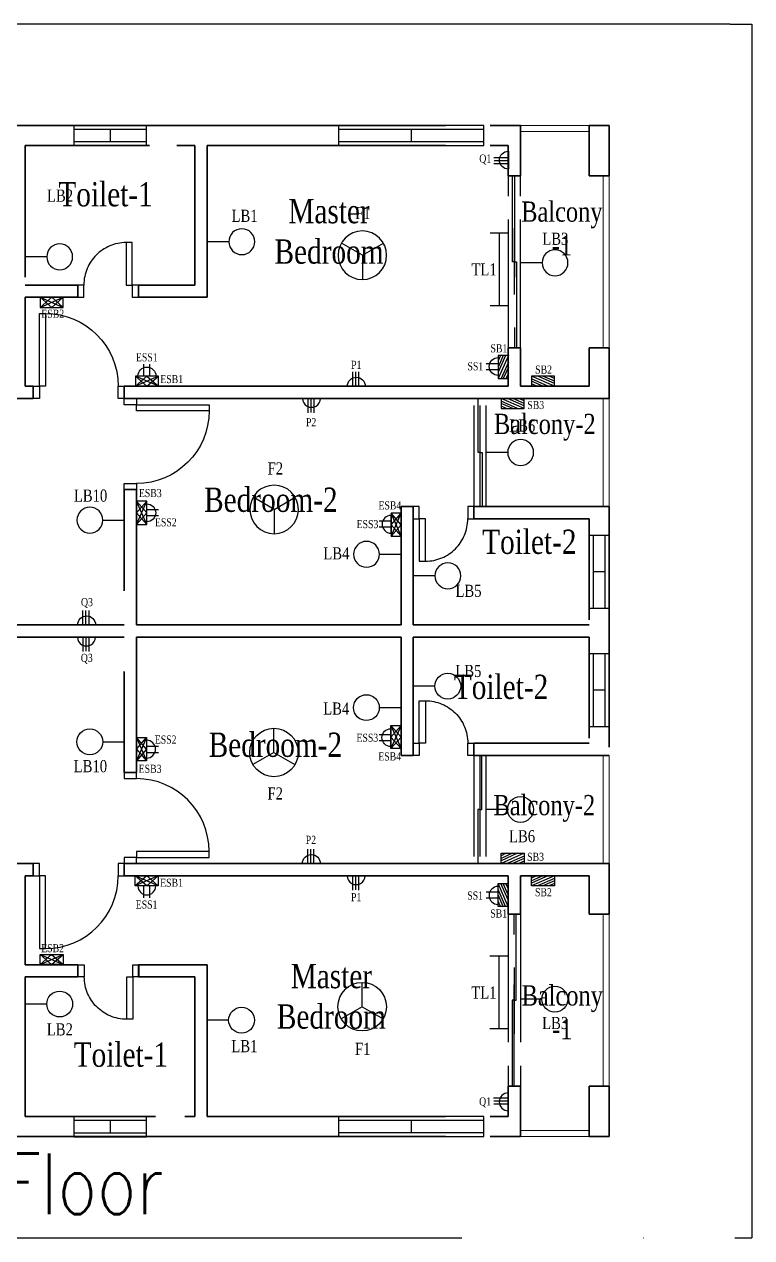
# Model space of a CAD drawing. Header units: inches. Extents: x 4849 to 14405, y -37970 to -930.
# Drawn here: x 9495 to 9855, y -35880 to -35280 of the extents above; entities that cross this region are included whole.
import ezdxf

# ---------------------------------------------------------------- set-up
doc = ezdxf.new("R2010")
doc.units = ezdxf.units.IN
doc.header["$LTSCALE"] = 10
doc.header["$MEASUREMENT"] = 0
doc.linetypes.add('ACAD_ISO04W100', pattern=[30, 24, -3, 0, -3])
doc.linetypes.add('DASHED', pattern=[0.75, 0.5, -0.25])
for name, color, linetype, lineweight in [('Balcony (Mine)', 6, 'Continuous', 13), ('Parking Slot (Mine)', 5, 'Continuous', 9), ('Text (Mine)', 5, 'Continuous', 9), ('Wall (Mine)', 7, 'Continuous', 35)]:
    doc.layers.add(name, color=color, linetype=linetype, lineweight=lineweight)
for name, color, linetype in [('Doors (Mine)', 1, 'Continuous'), ('Sliding Door (Mine)', 4, 'Continuous'), ('Switchboard & Socket (Mine)', 4, 'Continuous'), ('Windows (Mine)', 4, 'Continuous')]:
    doc.layers.add(name, color=color, linetype=linetype)
for name, color, linetype, plot in [('Fan (Mine)', 2, 'Continuous', False), ('Light (Mine)', 3, 'Continuous', False), ('Text Fittings & Fixtures Labels (Mine)', 5, 'Continuous', False)]:
    doc.layers.add(name, color=color, linetype=linetype, plot=plot)
doc.layers.add('Site (Mine)', color=7, linetype='ACAD_ISO04W100', lineweight=30, true_color=0x004961)
doc.styles.get("Standard").update_dxf_attribs({"font": 'simplex.shx', "width": 0.8, "height": 3})

# ---------------------------------------------------------------- blocks, each defined once
blk = doc.blocks.new('Window Big')
at = {"layer": 'Windows (Mine)'}
for p, q in [((0, 10), (-72, 10)), ((-72, 10), (-72, 0)), ((0, 8), (-72, 8)), ((-36, 8), (-36, 2)), ((0, 0), (0, 10)), ((-72, 2), (0, 2)), ((-72, 0), (0, 0))]:
    blk.add_line(p, q, dxfattribs=at)
blk = doc.blocks.new('Window Small')
at = {"layer": 'Windows (Mine)', "linetype": 'DASHED', "ltscale": 10}
for p, q in [((36, 0), (0, 0)), ((0, 0), (0, -10)), ((36, -10), (36, 0)), ((36, -2), (0, -2)), ((18, -2), (18, -8)), ((0, -8), (36, -8)), ((0, -10), (36, -10))]:
    blk.add_line(p, q, dxfattribs=at)
blk = doc.blocks.new('Door Single')
at = {"layer": 'Doors (Mine)'}
for points in [[(-6, 6), (-3, 6), (-3, 42), (-6, 42)], [(-45, 0), (-42, 0), (-42, 6), (-45, 6)], [(-3, 0), (0, 0), (0, 6), (-3, 6)]]:
    blk.add_lwpolyline(points, close=True, dxfattribs=at)
blk.add_arc((-6, 6), 36, 90, 180, dxfattribs=at)
blk = doc.blocks.new('Door Single Small')
at = {"layer": 'Doors (Mine)', "linetype": 'DASHED', "ltscale": 10}
for points in [[(-6, 6), (-3, 6), (-3, 27), (-6, 27)], [(-30, 0), (-27, 0), (-27, 6), (-30, 6)], [(-3, 0), (0, 0), (0, 6), (-3, 6)]]:
    blk.add_lwpolyline(points, close=True, dxfattribs=at)
blk.add_arc((-6, 6), 21, 90, 180, dxfattribs=at)
blk = doc.blocks.new('Ceiling Fan')
at = {"layer": 'Fan (Mine)', "linetype": 'Continuous', "ltscale": 10}
for q in [(0, 12), (-10.39, -6), (10.39, -6)]:
    blk.add_line((0, 0), q, dxfattribs=at)
blk.add_circle((0, 0), 12, dxfattribs=at)
blk.add_circle((0, 0), 12, dxfattribs=at)
blk = doc.blocks.new('Light Bulb')
at = {"layer": 'Light (Mine)'}
blk.add_line((10.67, 0), (0, 0), dxfattribs=at)
at = {"layer": 'Light (Mine)', "linetype": 'Continuous'}
blk.add_circle((17.07, 0), 6.4, dxfattribs=at)
blk = doc.blocks.new('Tube Light')
at = {"layer": 'Light (Mine)'}
for p, q in [((0, 4.54), (0, -4.54)), ((36, 0), (0, 0)), ((36, 4.54), (36, -4.54))]:
    blk.add_line(p, q, dxfattribs=at)
blk = doc.blocks.new('Emergency Switchboard')
at = {"layer": 'Switchboard & Socket (Mine)', "ltscale": 10}
for p, q in [((-11.4, -5), (11.4, 5)), ((-11.4, 5), (11.4, -5)), ((0, 5), (-11.4, -5)), ((0, -5), (-11.4, 5)), ((0, 5), (11.4, -5)), ((0, -5), (11.4, 5))]:
    blk.add_line(p, q, dxfattribs=at)
at = {"layer": 'Switchboard & Socket (Mine)', "linetype": 'Continuous'}
blk.add_lwpolyline([(-11.4, 5), (11.4, 5), (11.4, -5), (-11.4, -5)], close=True, dxfattribs=at)
blk = doc.blocks.new('Switchboard')
at = {"layer": 'Switchboard & Socket (Mine)', "linetype": 'Continuous'}
for p, q in [((0, -10.1), (22.7, 0)), ((0, -5), (11.4, 0)), ((0, -7.3), (16.6, 0)), ((0, -2.4), (5.3, 0)), ((6.6, -10.1), (22.7, -2.8)), ((11.4, -10.1), (22.7, -5)), ((17.6, -10.1), (22.7, -7.6))]:
    blk.add_line(p, q, dxfattribs=at)
blk.add_lwpolyline([(0, 0), (22.7, 0), (22.7, -10.1), (0, -10.1)], close=True, dxfattribs=at)
blk = doc.blocks.new('2-Pin Socket')
at = {"layer": 'Switchboard & Socket (Mine)', "ltscale": 10}
blk.add_line((-8.8, 0), (8.8, 0), dxfattribs=at)
at = {"layer": 'Switchboard & Socket (Mine)', "linetype": 'Continuous'}
for p, q in [((-2.8, 0), (-2.8, 11.8)), ((3.2, 0), (3.2, 11.8))]:
    blk.add_line(p, q, dxfattribs=at)
blk.add_arc((0, 0), 8.85, 0, 180, dxfattribs=at)
blk = doc.blocks.new('3-Pin Socket')
at = {"layer": 'Switchboard & Socket (Mine)', "ltscale": 10}
blk.add_line((0, 9.4), (0, -8.3), dxfattribs=at)
at = {"layer": 'Switchboard & Socket (Mine)', "linetype": 'Continuous'}
for p, q in [((0, 3), (14.4, 3)), ((0, 0), (14.1, 0)), ((0, -3), (14.4, -3))]:
    blk.add_line(p, q, dxfattribs=at)
blk.add_arc((0, 0.6), 8.85, 270, 90, dxfattribs=at)

msp = doc.modelspace()

# ---------------------------------------------------------------- linework, layer by layer
at = {"layer": 'Balcony (Mine)'}
for p, q in [((9774.45, -35330.11), (9740.45, -35330.11)), ((9774.45, -35333.11), (9740.45, -35333.11)), ((9781.45, -35440.11), (9781.45, -35355.11)), ((9784.45, -35440.11), (9784.45, -35355.11)), ((9781.45, -35518.62), (9781.45, -35465.11)), ((9784.45, -35518.62), (9784.45, -35465.11)), ((9781.45, -35641.62), (9781.45, -35695.13)), ((9784.45, -35641.62), (9784.45, -35695.13)), ((9781.45, -35720.13), (9781.45, -35805.13)), ((9784.45, -35720.13), (9784.45, -35805.13)), ((9774.45, -35827.13), (9740.45, -35827.13)), ((9774.45, -35830.13), (9740.45, -35830.13))]:
    msp.add_line(p, q, dxfattribs=at)
at = {"layer": 'Balcony (Mine)', "linetype": 'DASHED', "ltscale": 10}
for p, q in [((9740.45, -35330.11), (9740.45, -35333.11)), ((9774.45, -35330.11), (9774.45, -35333.11)), ((9784.45, -35355.11), (9781.45, -35355.11)), ((9781.45, -35440.11), (9784.45, -35440.11)), ((9781.45, -35465.11), (9784.45, -35465.11)), ((9781.45, -35518.62), (9784.45, -35518.62)), ((9781.45, -35641.62), (9784.45, -35641.62)), ((9781.45, -35695.13), (9784.45, -35695.13)), ((9781.45, -35720.13), (9784.45, -35720.13)), ((9781.45, -35805.13), (9784.45, -35805.13)), ((9740.45, -35827.13), (9740.45, -35830.13)), ((9774.45, -35827.13), (9774.45, -35830.13))]:
    msp.add_line(p, q, dxfattribs=at)
at = {"layer": 'Site (Mine)', "ltscale": 3}
for p, q in [((9844.2, -35280.14), (8991.42, -35280.13)), ((8991.42, -35880.13), (9846.51, -35880.13))]:
    msp.add_line(p, q, dxfattribs=at)
at = {"layer": 'Site (Mine)', "linetype": 'DASHED', "ltscale": 10}
for p, q in [((9844.2, -35280.14), (9854.95, -35280.14)), ((9846.51, -35880.13), (9854.95, -35880.13))]:
    msp.add_line(p, q, dxfattribs=at)
at = {"layer": 'Site (Mine)', "ltscale": 10}
msp.add_line((9854.95, -35280.14), (9854.95, -35880.13), dxfattribs=at)
at = {"layer": 'Sliding Door (Mine)', "linetype": 'DASHED', "ltscale": 10}
for p, q in [((9734.54, -35440.11), (9734.54, -35355.11)), ((9734.54, -35355.11), (9740.54, -35355.11)), ((9736.54, -35397.61), (9736.54, -35355.11)), ((9737.54, -35355.11), (9737.54, -35440.11)), ((9740.54, -35440.11), (9740.54, -35355.11)), ((9734.54, -35419.38), (9734.54, -35376.73)), ((9737.54, -35413.69), (9737.54, -35380.94)), ((9740.54, -35419.38), (9740.54, -35376.73)), ((9737.54, -35397.61), (9736.54, -35397.61)), ((9737.54, -35397.61), (9738.54, -35397.61)), ((9738.54, -35397.61), (9738.54, -35440.11)), ((9734.54, -35440.11), (9740.54, -35440.11)), ((9717.54, -35518.62), (9717.54, -35465.11)), ((9717.54, -35465.11), (9723.54, -35465.11)), ((9719.54, -35491.86), (9719.54, -35465.11)), ((9720.54, -35518.62), (9720.54, -35465.11)), ((9723.54, -35518.62), (9723.54, -35465.11)), ((9720.54, -35491.86), (9719.54, -35491.86)), ((9720.54, -35491.86), (9721.54, -35491.86)), ((9721.54, -35491.86), (9721.54, -35518.62)), ((9717.54, -35518.62), (9723.54, -35518.62)), ((9717.45, -35641.62), (9717.45, -35695.13)), ((9717.45, -35641.62), (9723.45, -35641.62)), ((9720.45, -35641.62), (9720.45, -35695.13)), ((9721.45, -35668.37), (9721.45, -35641.62)), ((9723.45, -35641.62), (9723.45, -35695.13)), ((9720.45, -35668.37), (9719.45, -35668.37)), ((9719.45, -35668.37), (9719.45, -35695.13)), ((9720.45, -35668.37), (9721.45, -35668.37)), ((9717.45, -35695.13), (9723.45, -35695.13)), ((9734.45, -35720.13), (9734.45, -35805.13)), ((9734.45, -35720.13), (9740.45, -35720.13)), ((9737.45, -35805.13), (9737.45, -35720.13)), ((9738.45, -35762.63), (9738.45, -35720.13)), ((9740.45, -35720.13), (9740.45, -35805.13)), ((9734.45, -35740.86), (9734.45, -35783.51)), ((9740.45, -35740.86), (9740.45, -35783.51)), ((9737.45, -35746.55), (9737.45, -35779.29)), ((9737.45, -35762.63), (9736.45, -35762.63)), ((9736.45, -35762.63), (9736.45, -35805.13)), ((9737.45, -35762.63), (9738.45, -35762.63)), ((9734.45, -35805.13), (9740.45, -35805.13))]:
    msp.add_line(p, q, dxfattribs=at)
at = {"layer": 'Wall (Mine)', "linetype": 'DASHED', "ltscale": 10}
for p, q in [((9489.45, -35330.11), (9499.45, -35330.11)), ((9514.45, -35330.11), (9519.45, -35330.11)), ((9519.45, -35330.11), (9549.45, -35330.11)), ((9639.45, -35330.11), (9608.45, -35330.11)), ((9653.45, -35330.11), (9725.45, -35330.11)), ((9774.45, -35330.11), (9783.9, -35330.11)), ((9774.45, -35355.11), (9774.45, -35330.11)), ((9784.45, -35330.11), (9783.9, -35330.11)), ((9784.45, -35355.11), (9784.45, -35330.11)), ((9495.45, -35355.11), (9495.45, -35340.11)), ((9495.45, -35340.11), (9579.45, -35340.11)), ((9514.46, -35340.11), (9557, -35340.11)), ((9549.45, -35340.11), (9549.54, -35340.11)), ((9639.45, -35340.11), (9608.45, -35340.11)), ((9653.45, -35340.11), (9725.45, -35340.11)), ((9495.45, -35355.11), (9495.45, -35409.11)), ((9734.45, -35355.11), (9740.45, -35355.11)), ((9784.45, -35355.11), (9774.45, -35355.11)), ((9499.45, -35409.11), (9495.45, -35409.11)), ((9521.45, -35409.11), (9521.45, -35410.11)), ((9551.45, -35409.11), (9551.45, -35410.11)), ((9499.45, -35415.11), (9495.45, -35415.11)), ((9495.45, -35435.11), (9495.45, -35459.11)), ((9734.45, -35440.11), (9735.45, -35440.11)), ((9784.45, -35440.11), (9774.45, -35440.11)), ((9774.45, -35440.11), (9774.45, -35459.11)), ((9784.45, -35465.11), (9784.45, -35440.11)), ((9499.45, -35459.11), (9495.45, -35459.11)), ((9499.45, -35459.11), (9499.45, -35465.11)), ((9544.45, -35459.11), (9544.45, -35460.11)), ((9499.45, -35465.11), (9489.45, -35465.11)), ((9774.45, -35465.11), (9784.45, -35465.11)), ((9544.46, -35510.24), (9550.45, -35510.24)), ((9544.46, -35510.24), (9544.46, -35577.12)), ((9681.45, -35518.62), (9682.45, -35518.62)), ((9784.45, -35548.62), (9784.45, -35518.62)), ((9717.45, -35524.62), (9717.45, -35523.62)), ((9774.45, -35524.62), (9774.45, -35577.12)), ((9784.45, -35572.62), (9784.45, -35548.62)), ((9544.46, -35650.13), (9544.46, -35583.12)), ((9774.45, -35583.12), (9774.45, -35635.62)), ((9784.45, -35587.62), (9784.45, -35641.62)), ((9717.45, -35636.62), (9717.45, -35635.62)), ((9681.45, -35641.62), (9682.45, -35641.62)), ((9544.46, -35650.13), (9550.45, -35650.13)), ((9499.45, -35695.13), (9489.45, -35695.13)), ((9499.45, -35695.13), (9499.45, -35701.13)), ((9774.45, -35695.13), (9784.45, -35695.13)), ((9784.45, -35695.13), (9784.45, -35720.13)), ((9495.45, -35725.13), (9495.45, -35701.13)), ((9499.45, -35701.13), (9495.45, -35701.13)), ((9544.45, -35701.13), (9544.45, -35700.13)), ((9774.45, -35720.13), (9774.45, -35701.13)), ((9734.45, -35720.13), (9735.45, -35720.13)), ((9784.45, -35720.13), (9774.45, -35720.13)), ((9499.45, -35745.13), (9495.45, -35745.13)), ((9499.45, -35751.13), (9495.45, -35751.13)), ((9521.45, -35751.13), (9521.45, -35750.13)), ((9551.45, -35751.13), (9551.45, -35750.13)), ((9495.45, -35805.13), (9495.45, -35820.13)), ((9734.45, -35805.13), (9740.45, -35805.13)), ((9784.45, -35805.13), (9774.45, -35805.13)), ((9774.45, -35805.13), (9774.45, -35830.13)), ((9784.45, -35830.13), (9784.45, -35805.13)), ((9495.45, -35820.13), (9499.45, -35820.13)), ((9499.45, -35820.13), (9579.45, -35820.13)), ((9517.6, -35820.13), (9559.98, -35820.13)), ((9609.45, -35820.13), (9638.45, -35820.13)), ((9653.45, -35820.13), (9725.45, -35820.13)), ((9489.45, -35830.13), (9499.45, -35830.13)), ((9514.45, -35830.13), (9549.45, -35830.13)), ((9609.45, -35830.13), (9638.45, -35830.13)), ((9653.45, -35830.13), (9725.45, -35830.13)), ((9774.45, -35830.13), (9784.45, -35830.13))]:
    msp.add_line(p, q, dxfattribs=at)
at = {"layer": 'Wall (Mine)'}
for p, q in [((9514.45, -35330.11), (9499.45, -35330.11)), ((9608.45, -35330.11), (9549.45, -35330.11)), ((9639.45, -35330.11), (9653.45, -35330.11)), ((9740.45, -35330.11), (9725.45, -35330.11)), ((9740.45, -35330.11), (9740.45, -35355.11)), ((9579.45, -35409.11), (9579.45, -35340.11)), ((9585.45, -35415.11), (9585.45, -35340.11)), ((9608.45, -35340.11), (9585.45, -35340.11)), ((9639.45, -35340.11), (9653.45, -35340.11)), ((9734.45, -35340.11), (9725.45, -35340.11)), ((9734.45, -35340.11), (9734.45, -35355.11)), ((9499.45, -35409.11), (9521.45, -35409.11)), ((9521.45, -35415.11), (9521.45, -35410.11)), ((9551.45, -35409.11), (9579.45, -35409.11)), ((9551.45, -35415.11), (9551.45, -35410.11)), ((9495.45, -35415.11), (9495.45, -35435.11)), ((9499.45, -35415.11), (9521.45, -35415.11)), ((9551.45, -35415.11), (9585.45, -35415.11)), ((9585.45, -35415.11), (9585.45, -35415.11)), ((9734.45, -35440.11), (9734.45, -35459.11)), ((9735.45, -35440.11), (9740.45, -35440.11)), ((9740.45, -35440.11), (9740.45, -35459.11)), ((9734.45, -35459.11), (9544.45, -35459.11)), ((9774.45, -35459.11), (9740.45, -35459.11)), ((9544.45, -35460.11), (9544.45, -35465.11)), ((9774.45, -35465.11), (9544.45, -35465.11)), ((9752.45, -35460.11), (9752.45, -35460.11)), ((9550.45, -35510.24), (9550.45, -35577.12)), ((9681.45, -35577.12), (9681.45, -35518.62)), ((9682.45, -35518.62), (9687.45, -35518.62)), ((9687.45, -35577.12), (9687.45, -35518.62)), ((9717.45, -35523.62), (9717.45, -35518.62)), ((9717.45, -35518.62), (9784.45, -35518.62)), ((9717.45, -35524.62), (9774.45, -35524.62)), ((9784.45, -35587.62), (9784.45, -35572.62)), ((9784.45, -35587.62), (9784.45, -35572.62)), ((9318.45, -35577.12), (9544.45, -35577.12)), ((9550.45, -35577.12), (9681.45, -35577.12)), ((9687.45, -35577.12), (9774.45, -35577.12)), ((9318.45, -35583.12), (9544.45, -35583.12)), ((9681.45, -35583.12), (9550.45, -35583.12)), ((9550.45, -35650.13), (9550.45, -35583.12)), ((9681.45, -35583.12), (9681.45, -35641.62)), ((9687.45, -35583.12), (9687.45, -35641.62)), ((9687.45, -35583.12), (9774.45, -35583.12)), ((9717.45, -35635.62), (9774.45, -35635.62)), ((9717.45, -35636.62), (9717.45, -35641.62)), ((9682.45, -35641.62), (9687.45, -35641.62)), ((9717.45, -35641.62), (9784.45, -35641.62)), ((9717.45, -35641.62), (9784.45, -35641.62)), ((9544.45, -35700.13), (9544.45, -35695.13)), ((9774.45, -35695.13), (9544.45, -35695.13)), ((9752.45, -35699.13), (9752.45, -35699.13)), ((9734.45, -35701.13), (9544.45, -35701.13)), ((9734.45, -35720.13), (9734.45, -35701.13)), ((9774.45, -35701.13), (9740.45, -35701.13)), ((9740.45, -35720.13), (9740.45, -35701.13)), ((9752.45, -35700.13), (9752.45, -35700.13)), ((9740.45, -35720.13), (9735.45, -35720.13)), ((9735.45, -35720.13), (9740.45, -35720.13)), ((9495.45, -35745.13), (9495.45, -35725.13)), ((9499.45, -35745.13), (9521.45, -35745.13)), ((9521.45, -35745.13), (9521.45, -35750.13)), ((9551.45, -35745.13), (9551.45, -35750.13)), ((9551.45, -35745.13), (9585.45, -35745.13)), ((9585.45, -35745.13), (9585.45, -35820.13)), ((9585.45, -35745.13), (9585.45, -35745.13)), ((9495.45, -35805.13), (9495.45, -35751.13)), ((9499.45, -35751.13), (9521.45, -35751.13)), ((9551.45, -35751.13), (9579.45, -35751.13)), ((9579.45, -35751.13), (9579.45, -35820.13)), ((9734.45, -35820.13), (9734.45, -35805.13)), ((9740.45, -35830.13), (9740.45, -35805.13)), ((9609.45, -35820.13), (9585.45, -35820.13)), ((9638.45, -35820.13), (9653.45, -35820.13)), ((9734.45, -35820.13), (9725.45, -35820.13)), ((9514.45, -35830.13), (9499.45, -35830.13)), ((9609.45, -35830.13), (9549.45, -35830.13)), ((9638.45, -35830.13), (9653.45, -35830.13)), ((9740.45, -35830.13), (9725.45, -35830.13))]:
    msp.add_line(p, q, dxfattribs=at)

# ---------------------------------------------------------------- block references
at = {"layer": 'Doors (Mine)', "linetype": 'DASHED'}
msp.add_blockref('Door Single Small', (9551.45, -35415.09), dxfattribs=at)
at = {"layer": 'Doors (Mine)', "xscale": -1}
msp.add_blockref('Door Single', (9499.45, -35465.11), dxfattribs=at)
at = {"layer": 'Doors (Mine)', "xscale": -1, "rotation": 270}
msp.add_blockref('Door Single', (9544.45, -35465.23), dxfattribs=at)
at = {"layer": 'Doors (Mine)', "linetype": 'DASHED', "rotation": 180}
msp.add_blockref('Door Single Small', (9687.45, -35518.62), dxfattribs=at)
at = {"layer": 'Doors (Mine)', "linetype": 'DASHED', "xscale": -1}
msp.add_blockref('Door Single Small', (9687.45, -35641.62), dxfattribs=at)
at = {"layer": 'Doors (Mine)'}
for p, rotation in [((9544.45, -35695.13), 270), ((9499.45, -35695.13), 180)]:
    msp.add_blockref('Door Single', p, dxfattribs=dict(at, rotation=rotation))
at = {"layer": 'Doors (Mine)', "linetype": 'DASHED', "xscale": -1, "rotation": 180}
msp.add_blockref('Door Single Small', (9551.68, -35745.13), dxfattribs=at)
at = {"layer": 'Fan (Mine)', "linetype": 'ByBlock', "xscale": -1, "rotation": 180}
for p in [(9662.27, -35394.35), (9618.61, -35520.03)]:
    msp.add_blockref('Ceiling Fan', p, dxfattribs=at)
at = {"layer": 'Fan (Mine)', "linetype": 'ByBlock'}
for p in [(9618.53, -35640.21), (9662.19, -35765.89)]:
    msp.add_blockref('Ceiling Fan', p, dxfattribs=at)
at = {"layer": 'Light (Mine)', "xscale": -1, "rotation": 180}
for p in [(9585.54, -35387.65), (9495.45, -35395.1), (9740.54, -35398.05), (9723.54, -35491.86), (9687.54, -35552.83)]:
    msp.add_blockref('Light Bulb', p, dxfattribs=at)
at = {"layer": 'Light (Mine)', "linetype": 'Continuous', "xscale": -1, "rotation": 270}
msp.add_blockref('Tube Light', (9729.99, -35419.38), dxfattribs=at)
at = {"layer": 'Light (Mine)', "xscale": -1}
for p in [(9544.54, -35525.31), (9681.42, -35542.2)]:
    msp.add_blockref('Light Bulb', p, dxfattribs=at)
at = {"layer": 'Light (Mine)'}
for p in [(9687.45, -35607.41), (9723.45, -35668.37), (9495.45, -35764.57), (9740.45, -35762.19), (9585.45, -35772.59)]:
    msp.add_blockref('Light Bulb', p, dxfattribs=at)
at = {"layer": 'Light (Mine)', "rotation": 180}
for p in [(9681.34, -35618.03), (9544.46, -35634.93)]:
    msp.add_blockref('Light Bulb', p, dxfattribs=at)
at = {"layer": 'Light (Mine)', "linetype": 'Continuous', "rotation": 270}
msp.add_blockref('Tube Light', (9729.91, -35740.86), dxfattribs=at)
at = {"layer": 'Switchboard & Socket (Mine)', "yscale": 0.5}
for name, p, xscale, zscale, rotation in [('3-Pin Socket', (9734.54, -35347.61), -0.5000000000003075, 0.5000000000003075, 359.8711093483058), ('Emergency Switchboard', (9508.56, -35417.63), -0.5, 0.5, 180), ('2-Pin Socket', (9729.49, -35449.36), -0.5, 0.5, 90), ('3-Pin Socket', (9658.99, -35459.11), -0.5, 0.5, 270), ('3-Pin Socket', (9636.83, -35465.11), 0.5, 0.5, 270), ('Emergency Switchboard', (9553.06, -35521.69), -0.5, 0.5, 270), ('2-Pin Socket', (9555.58, -35521.69), -0.5, 0.5, 270), ('2-Pin Socket', (9676.49, -35527.38), 0.5, 0.5, 90), ('Emergency Switchboard', (9679.01, -35527.62), -0.5, 0.5, 270), ('3-Pin Socket', (9525.51, -35577.12), -0.5, 0.5, 270), ('3-Pin Socket', (9525.42, -35583.12), 0.5, 0.5, 270), ('Emergency Switchboard', (9678.93, -35632.61), 0.5, 0.5, 270), ('Emergency Switchboard', (9552.98, -35638.55), 0.5, 0.5, 270), ('2-Pin Socket', (9676.41, -35632.86), -0.5, 0.5, 90), ('2-Pin Socket', (9555.5, -35638.55), 0.5, 0.5, 270), ('3-Pin Socket', (9636.75, -35695.13), -0.5, 0.5, 270), ('Emergency Switchboard', (9555.6, -35703.65), 0.5, 0.5, 180), ('3-Pin Socket', (9658.91, -35701.13), 0.5, 0.5, 270), ('2-Pin Socket', (9555.6, -35706.18), 0.5, 0.5, 180), ('2-Pin Socket', (9729.41, -35710.88), 0.5, 0.5, 90), ('3-Pin Socket', (9734.45, -35812.63), 0.5000000000003075, 0.5000000000003075, 180.1288906516942)]:
    msp.add_blockref(name, p, dxfattribs=dict(at, xscale=xscale, zscale=zscale, rotation=rotation))
at = {"layer": 'Switchboard & Socket (Mine)', "linetype": 'Continuous', "yscale": 0.5, "zscale": 0.5}
for p, xscale, rotation in [((9729.49, -35443.93), -0.5, 90), ((9742.31, -35695.1), 0.5, 180), ((9729.41, -35716.31), 0.5, 90), ((9757.27, -35706.18), 0.5, 180)]:
    msp.add_blockref('Switchboard', p, dxfattribs=dict(at, xscale=xscale, rotation=rotation))
at = {"layer": 'Switchboard & Socket (Mine)', "yscale": 0.5, "zscale": 0.5}
for name, p, xscale in [('2-Pin Socket', (9555.68, -35454.06), -0.5), ('Emergency Switchboard', (9555.68, -35456.58), -0.5), ('Emergency Switchboard', (9508.48, -35742.61), 0.5)]:
    msp.add_blockref(name, p, dxfattribs=dict(at, xscale=xscale))
at = {"layer": 'Switchboard & Socket (Mine)', "linetype": 'Continuous', "xscale": -0.5, "yscale": 0.5, "zscale": 0.5}
for p in [(9757.35, -35454.06), (9742.39, -35465.14)]:
    msp.add_blockref('Switchboard', p, dxfattribs=at)
at = {"layer": 'Windows (Mine)', "linetype": 'DASHED'}
for p in [(9519.45, -35330.11), (9519.45, -35820.21)]:
    msp.add_blockref('Window Small', p, dxfattribs=at)
at = {"layer": 'Windows (Mine)', "color": 4}
for p in [(9722.45, -35340.11), (9722.45, -35830.15)]:
    msp.add_blockref('Window Big', p, dxfattribs=at)
at = {"layer": 'Windows (Mine)', "linetype": 'DASHED', "rotation": 270}
for p in [(9784.45, -35532.87), (9784.45, -35591.37)]:
    msp.add_blockref('Window Small', p, dxfattribs=at)

# ---------------------------------------------------------------- texts
at = {"layer": 'Parking Slot (Mine)', "ltscale": 10, "insert": (9446.65, -35853.41), "char_height": 30, "width": 404.115, "attachment_point": 5}
msp.add_mtext('2nd-5th Floor ', dxfattribs=at)
at = {"layer": 'Text (Mine)', "ltscale": 10, "width": 73.3065, "attachment_point": 2}
for s, insert, char_height in [('{\\fTimes New Roman|b0|i0|c0|p18;Toilet-1}', (9535.22, -35358.16), 12), ('{\\fTimes New Roman|b0|i0|c0|p18;Master Bedroom}', (9645.78, -35366.52), 12), ('{\\fTimes New Roman|b0|i0|c0|p18;Balcony\\P-1}', (9760.99, -35367.76), 10), ('{\\fTimes New Roman|b0|i0|c0|p18;Balcony-2}', (9752.55, -35472.73), 10), ('{\\fTimes New Roman|b0|i0|c0|p18;Bedroom-2}', (9616.99, -35509.23), 12), ('{\\fTimes New Roman|b0|i0|c0|p18;Toilet-2}', (9744.9, -35530.01), 12), ('{\\fTimes New Roman|b0|i0|c0|p18;Toilet-2}', (9730.89, -35601.74), 12), ('{\\fTimes New Roman|b0|i0|c0|p18;Bedroom-2}', (9619.24, -35630.36), 12), ('{\\fTimes New Roman|b0|i0|c0|p18;Balcony-2}', (9752.31, -35661.22), 10), ('{\\fTimes New Roman|b0|i0|c0|p18;Master Bedroom}', (9646.95, -35744.75), 12), ('{\\fTimes New Roman|b0|i0|c0|p18;Balcony\\P-1}', (9761.18, -35755.32), 10), ('{\\fTimes New Roman|b0|i0|c0|p18;Toilet-1}', (9542.81, -35783.58), 12)]:
    msp.add_mtext(s, dxfattribs=dict(at, insert=insert, char_height=char_height))
at = {"layer": 'Text Fittings & Fixtures Labels (Mine)', "ltscale": 10}
for s, insert, char_height, width, attachment_point in [('{\\fTimes New Roman|b0|i0|c0|p18;Q1}', (9723.09, -35349.5), 4, 9.2762, 8), ('{\\fTimes New Roman|b0|i0|c0|p18;LB2}', (9512.68, -35367.87), 6, 15.577, 8), ('{\\fTimes New Roman|b0|i0|c0|p18;LB1}', (9603.98, -35377.85), 6, 15.577, 8), ('{\\fTimes New Roman|b0|i0|c0|p18;F1}', (9662.54, -35376.47), 6, 15.577, 8), ('{\\fTimes New Roman|b0|i0|c0|p18;LB3}', (9757.77, -35389.28), 6, 15.577, 8), ('{\\fTimes New Roman|b0|i0|c0|p18;TL1}', (9722.51, -35404.34), 6, 15.577, 8), ('{\\fTimes New Roman|b0|i0|c0|p18;ESB2}', (9509.07, -35425.3), 4, 15.577, 8), ('{\\fTimes New Roman|b0|i0|c0|p18;SB1}', (9729.83, -35442.43), 4, 9.2762, 8), ('{\\fTimes New Roman|b0|i0|c0|p18;ESS1}', (9555.59, -35446.86), 4, 12.9161, 8), ('{\\fTimes New Roman|b0|i0|c0|p18;P1}', (9659.27, -35450.52), 4, 9.2762, 8), ('{\\fTimes New Roman|b0|i0|c0|p18;SS1}', (9718.18, -35451.31), 4, 9.2762, 8), ('{\\fTimes New Roman|b0|i0|c0|p18;ESB1}', (9567.93, -35457.63), 4, 12.9161, 8), ('{\\fTimes New Roman|b0|i0|c0|p18;SB2}', (9751.95, -35452.94), 4, 9.2762, 8), ('{\\fTimes New Roman|b0|i0|c0|p18;SB3}', (9748.07, -35470.45), 4, 9.2762, 8), ('{\\fTimes New Roman|b0|i0|c0|p18;P2}', (9636.91, -35478.86), 4, 9.2762, 8), ('{\\fTimes New Roman|b0|i0|c0|p18;LB6}', (9741.4, -35481.62), 6, 15.577, 8), ('{\\fTimes New Roman|b0|i0|c0|p18;F2}', (9619.23, -35502.77), 6, 15.577, 8), ('{\\fTimes New Roman|b0|i0|c0|p18;LB10}', (9527.79, -35516.28), 6, 15.577, 8), ('{\\fTimes New Roman|b0|i0|c0|p18;ESB3}', (9557.32, -35513.98), 4, 12.9161, 8), ('{\\fTimes New Roman|b0|i0|c0|p18;ESB4}', (9675.87, -35520.08), 4, 12.9161, 8), ('{\\fTimes New Roman|b0|i0|c0|p18;ESS2}', (9565.01, -35528.43), 4, 12.9161, 8), ('{\\fTimes New Roman|b0|i0|c0|p18;ESS3}', (9664.81, -35529.33), 4, 9.2762, 8), ('{\\fTimes New Roman|b0|i0|c0|p18;LB4}', (9649.42, -35544.77), 6, 15.577, 8), ('{\\fTimes New Roman|b0|i0|c0|p18;LB5}', (9714.81, -35563.34), 6, 15.577, 8), ('{\\fTimes New Roman|b0|i0|c0|p18;Q3}', (9526, -35568.83), 4, 9.2762, 8), ('{\\fTimes New Roman|b0|i0|c0|p18;Q3}', (9525.92, -35591.4), 4, 9.2762, 2), ('{\\fTimes New Roman|b0|i0|c0|p18;LB5}', (9714.73, -35596.89), 6, 15.577, 2), ('{\\fTimes New Roman|b0|i0|c0|p18;LB4}', (9649.34, -35615.47), 6, 15.577, 2), ('{\\fTimes New Roman|b0|i0|c0|p18;ESS2}', (9564.93, -35631.8), 4, 12.9161, 2), ('{\\fTimes New Roman|b0|i0|c0|p18;ESS3}', (9664.73, -35630.91), 4, 9.2762, 2), ('{\\fTimes New Roman|b0|i0|c0|p18;LB10}', (9527.71, -35643.96), 6, 15.577, 2), ('{\\fTimes New Roman|b0|i0|c0|p18;ESB4}', (9675.78, -35640.15), 4, 12.9161, 2), ('{\\fTimes New Roman|b0|i0|c0|p18;ESB3}', (9557.24, -35646.26), 4, 12.9161, 2), ('{\\fTimes New Roman|b0|i0|c0|p18;F2}', (9619.15, -35657.47), 6, 15.577, 2), ('{\\fTimes New Roman|b0|i0|c0|p18;P2}', (9636.82, -35681.38), 4, 9.2762, 2), ('{\\fTimes New Roman|b0|i0|c0|p18;LB6}', (9741.32, -35678.61), 6, 15.577, 2), ('{\\fTimes New Roman|b0|i0|c0|p18;SB3}', (9747.99, -35689.79), 4, 9.2762, 2), ('{\\fTimes New Roman|b0|i0|c0|p18;ESB1}', (9567.85, -35702.61), 4, 12.9161, 2), ('{\\fTimes New Roman|b0|i0|c0|p18;P1}', (9659.19, -35709.72), 4, 9.2762, 2), ('{\\fTimes New Roman|b0|i0|c0|p18;SS1}', (9718.1, -35708.93), 4, 9.2762, 2), ('{\\fTimes New Roman|b0|i0|c0|p18;SB2}', (9751.87, -35707.29), 4, 9.2762, 2), ('{\\fTimes New Roman|b0|i0|c0|p18;ESS1}', (9555.51, -35713.38), 4, 12.9161, 2), ('{\\fTimes New Roman|b0|i0|c0|p18;SB1}', (9729.74, -35717.81), 4, 9.2762, 2), ('{\\fTimes New Roman|b0|i0|c0|p18;ESB2}', (9508.99, -35734.94), 4, 15.577, 2), ('{\\fTimes New Roman|b0|i0|c0|p18;TL1}', (9722.43, -35755.9), 6, 15.577, 2), ('{\\fTimes New Roman|b0|i0|c0|p18;LB3}', (9757.69, -35770.95), 6, 15.577, 2), ('{\\fTimes New Roman|b0|i0|c0|p18;LB2}', (9512.59, -35774.12), 6, 15.577, 2), ('{\\fTimes New Roman|b0|i0|c0|p18;LB1}', (9603.9, -35782.39), 6, 15.577, 2), ('{\\fTimes New Roman|b0|i0|c0|p18;F1}', (9662.45, -35783.76), 6, 15.577, 2), ('{\\fTimes New Roman|b0|i0|c0|p18;Q1}', (9723.01, -35810.73), 4, 9.2762, 2)]:
    msp.add_mtext(s, dxfattribs=dict(at, insert=insert, char_height=char_height, width=width, attachment_point=attachment_point))

doc.saveas('drawing.dxf')
